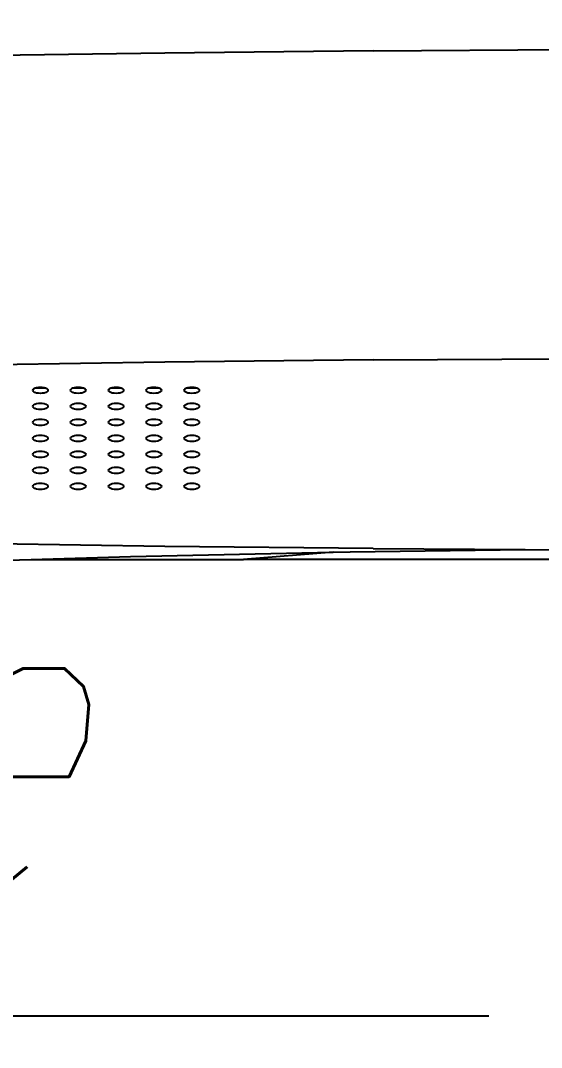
# Model space of a CAD drawing. Extents: x 41.9 to 126, y -21.3 to 38.1.
# Drawn here: x 52.362 to 52.637, y 18.269 to 18.811 of the extents above; entities that cross this region are included whole.
import ezdxf
from ezdxf.enums import TextEntityAlignment as Align

# ---------------------------------------------------------------- set-up
doc = ezdxf.new("R2010")
doc.units = 0
doc.layers.get('0').update_dxf_attribs({"linetype": 'CONTINUOUS'})
for name, color, linetype in [('AIO_ARQUITETURA', 8, 'CONTINUOUS'), ('IND_LEGENDA_DESC_LIN', 1, 'CONTINUOUS'), ('IND_LEGENDA_DESC_TXT', 7, 'CONTINUOUS')]:
    doc.layers.add(name, color=color, linetype=linetype)
doc.styles.add('romans', font='romans.shx')

# ---------------------------------------------------------------- blocks, each defined once
blk = doc.blocks.new('Planta Baixa - R00')
at = {"layer": 'AIO_ARQUITETURA'}
for p, q in [((1.59724, 7.09591), (1.56973, 7.09562)), ((1.59724, 7.09591), (1.62475, 7.09609)), ((1.56973, 7.09562), (1.54223, 7.09521)), ((1.59724, 7.05513), (1.56973, 7.05483)), ((1.59724, 7.05513), (1.62475, 7.0553)), ((1.56973, 7.05483), (1.54223, 7.05442)), ((1.55227, 7.05113), (1.55231, 7.05124)), ((1.55231, 7.05103), (1.55227, 7.05113)), ((1.55231, 7.05124), (1.55241, 7.05135)), ((1.55241, 7.05092), (1.55231, 7.05103)), ((1.55241, 7.05135), (1.55258, 7.05144)), ((1.55258, 7.05144), (1.55277, 7.0515)), ((1.55258, 7.05144), (1.55396, 7.05144)), ((1.55277, 7.0515), (1.55301, 7.05154)), ((1.55301, 7.05154), (1.55327, 7.05156)), ((1.55327, 7.05156), (1.55353, 7.05154)), ((1.55353, 7.05154), (1.55377, 7.0515)), ((1.55377, 7.0515), (1.55396, 7.05144)), ((1.55396, 7.05144), (1.55414, 7.05135)), ((1.55414, 7.05135), (1.55424, 7.05124)), ((1.55424, 7.05103), (1.55414, 7.05092)), ((1.55424, 7.05124), (1.55427, 7.05113)), ((1.55427, 7.05113), (1.55424, 7.05103)), ((1.55727, 7.05113), (1.55731, 7.05124)), ((1.55731, 7.05103), (1.55727, 7.05113)), ((1.55731, 7.05124), (1.55741, 7.05135)), ((1.55741, 7.05092), (1.55731, 7.05103)), ((1.55741, 7.05135), (1.55758, 7.05144)), ((1.55758, 7.05144), (1.55777, 7.0515)), ((1.55758, 7.05144), (1.55896, 7.05144)), ((1.55777, 7.0515), (1.55801, 7.05154)), ((1.55801, 7.05154), (1.55827, 7.05156)), ((1.55827, 7.05156), (1.55853, 7.05154)), ((1.55853, 7.05154), (1.55877, 7.0515)), ((1.55877, 7.0515), (1.55896, 7.05144)), ((1.55896, 7.05144), (1.55914, 7.05135)), ((1.55914, 7.05135), (1.55924, 7.05124)), ((1.55924, 7.05103), (1.55914, 7.05092)), ((1.55924, 7.05124), (1.55927, 7.05113)), ((1.55927, 7.05113), (1.55924, 7.05103)), ((1.56227, 7.05113), (1.56231, 7.05124)), ((1.56231, 7.05103), (1.56227, 7.05113)), ((1.56231, 7.05124), (1.56241, 7.05135)), ((1.56241, 7.05092), (1.56231, 7.05103)), ((1.56241, 7.05135), (1.56258, 7.05144)), ((1.56258, 7.05144), (1.56277, 7.0515)), ((1.56258, 7.05144), (1.56396, 7.05144)), ((1.56277, 7.0515), (1.56301, 7.05154)), ((1.56301, 7.05154), (1.56327, 7.05156)), ((1.56327, 7.05156), (1.56353, 7.05154)), ((1.56353, 7.05154), (1.56377, 7.0515)), ((1.56377, 7.0515), (1.56396, 7.05144)), ((1.56396, 7.05144), (1.56414, 7.05135)), ((1.56414, 7.05135), (1.56424, 7.05124)), ((1.56424, 7.05103), (1.56414, 7.05092)), ((1.56424, 7.05124), (1.56427, 7.05113)), ((1.56427, 7.05113), (1.56424, 7.05103)), ((1.56727, 7.05113), (1.56731, 7.05124)), ((1.56731, 7.05103), (1.56727, 7.05113)), ((1.56731, 7.05124), (1.56741, 7.05135)), ((1.56741, 7.05092), (1.56731, 7.05103)), ((1.56741, 7.05135), (1.56757, 7.05144)), ((1.56757, 7.05144), (1.56777, 7.0515)), ((1.56757, 7.05144), (1.56896, 7.05144)), ((1.56777, 7.0515), (1.56801, 7.05154)), ((1.56801, 7.05154), (1.56827, 7.05156)), ((1.56827, 7.05156), (1.56853, 7.05154)), ((1.56853, 7.05154), (1.56877, 7.0515)), ((1.56877, 7.0515), (1.56896, 7.05144)), ((1.56896, 7.05144), (1.56914, 7.05135)), ((1.56914, 7.05135), (1.56924, 7.05124)), ((1.56924, 7.05103), (1.56914, 7.05092)), ((1.56924, 7.05124), (1.56927, 7.05113)), ((1.56927, 7.05113), (1.56924, 7.05103)), ((1.57227, 7.05113), (1.57231, 7.05124)), ((1.57231, 7.05103), (1.57227, 7.05113)), ((1.57231, 7.05124), (1.57241, 7.05135)), ((1.57241, 7.05092), (1.57231, 7.05103)), ((1.57241, 7.05135), (1.57258, 7.05144)), ((1.57258, 7.05144), (1.57277, 7.0515)), ((1.57258, 7.05144), (1.57396, 7.05144)), ((1.57277, 7.0515), (1.57301, 7.05154)), ((1.57301, 7.05154), (1.57327, 7.05156)), ((1.57327, 7.05156), (1.57353, 7.05154)), ((1.57353, 7.05154), (1.57377, 7.0515)), ((1.57377, 7.0515), (1.57396, 7.05144)), ((1.57396, 7.05144), (1.57414, 7.05135)), ((1.57414, 7.05135), (1.57424, 7.05124)), ((1.57424, 7.05103), (1.57414, 7.05092)), ((1.57424, 7.05124), (1.57427, 7.05113)), ((1.57427, 7.05113), (1.57424, 7.05103)), ((1.55256, 7.05084), (1.55241, 7.05092)), ((1.55277, 7.05077), (1.55256, 7.05084)), ((1.55301, 7.05073), (1.55277, 7.05077)), ((1.55327, 7.05071), (1.55301, 7.05073)), ((1.55353, 7.05073), (1.55327, 7.05071)), ((1.55377, 7.05077), (1.55353, 7.05073)), ((1.55398, 7.05084), (1.55377, 7.05077)), ((1.55414, 7.05092), (1.55398, 7.05084)), ((1.55756, 7.05084), (1.55741, 7.05092)), ((1.55777, 7.05077), (1.55756, 7.05084)), ((1.55801, 7.05073), (1.55777, 7.05077)), ((1.55827, 7.05071), (1.55801, 7.05073)), ((1.55853, 7.05073), (1.55827, 7.05071)), ((1.55877, 7.05077), (1.55853, 7.05073)), ((1.55898, 7.05084), (1.55877, 7.05077)), ((1.55914, 7.05092), (1.55898, 7.05084)), ((1.56256, 7.05084), (1.56241, 7.05092)), ((1.56277, 7.05077), (1.56256, 7.05084)), ((1.56301, 7.05073), (1.56277, 7.05077)), ((1.56327, 7.05071), (1.56301, 7.05073)), ((1.56353, 7.05073), (1.56327, 7.05071)), ((1.56377, 7.05077), (1.56353, 7.05073)), ((1.56398, 7.05084), (1.56377, 7.05077)), ((1.56414, 7.05092), (1.56398, 7.05084)), ((1.56756, 7.05084), (1.56741, 7.05092)), ((1.56777, 7.05077), (1.56756, 7.05084)), ((1.56801, 7.05073), (1.56777, 7.05077)), ((1.56827, 7.05071), (1.56801, 7.05073)), ((1.56853, 7.05073), (1.56827, 7.05071)), ((1.56877, 7.05077), (1.56853, 7.05073)), ((1.56898, 7.05084), (1.56877, 7.05077)), ((1.56914, 7.05092), (1.56898, 7.05084)), ((1.57256, 7.05084), (1.57241, 7.05092)), ((1.57277, 7.05077), (1.57256, 7.05084)), ((1.57301, 7.05073), (1.57277, 7.05077)), ((1.57327, 7.05071), (1.57301, 7.05073)), ((1.57353, 7.05073), (1.57327, 7.05071)), ((1.57377, 7.05077), (1.57353, 7.05073)), ((1.57398, 7.05084), (1.57377, 7.05077)), ((1.57414, 7.05092), (1.57398, 7.05084)), ((1.55227, 7.04902), (1.55231, 7.04913)), ((1.55231, 7.04891), (1.55227, 7.04902)), ((1.55231, 7.04913), (1.55241, 7.04923)), ((1.55241, 7.04881), (1.55231, 7.04891)), ((1.55241, 7.04923), (1.55256, 7.04932)), ((1.55256, 7.04872), (1.55241, 7.04881)), ((1.55256, 7.04932), (1.55277, 7.04939)), ((1.55277, 7.04866), (1.55256, 7.04872)), ((1.55277, 7.04939), (1.55301, 7.04943)), ((1.55301, 7.04861), (1.55277, 7.04866)), ((1.55301, 7.04943), (1.55327, 7.04944)), ((1.55327, 7.0486), (1.55301, 7.04861)), ((1.55327, 7.04944), (1.55353, 7.04943)), ((1.55353, 7.04861), (1.55327, 7.0486)), ((1.55353, 7.04943), (1.55377, 7.04939)), ((1.55377, 7.04866), (1.55353, 7.04861)), ((1.55377, 7.04939), (1.55398, 7.04932)), ((1.55398, 7.04872), (1.55377, 7.04866)), ((1.55398, 7.04932), (1.55414, 7.04923)), ((1.55414, 7.04881), (1.55398, 7.04872)), ((1.55414, 7.04923), (1.55424, 7.04913)), ((1.55424, 7.04891), (1.55414, 7.04881)), ((1.55424, 7.04913), (1.55427, 7.04902)), ((1.55427, 7.04902), (1.55424, 7.04891)), ((1.55727, 7.04902), (1.55731, 7.04913)), ((1.55731, 7.04891), (1.55727, 7.04902)), ((1.55731, 7.04913), (1.55741, 7.04923)), ((1.55741, 7.04881), (1.55731, 7.04891)), ((1.55741, 7.04923), (1.55756, 7.04932)), ((1.55756, 7.04872), (1.55741, 7.04881)), ((1.55756, 7.04932), (1.55777, 7.04939)), ((1.55777, 7.04866), (1.55756, 7.04872)), ((1.55777, 7.04939), (1.55801, 7.04943)), ((1.55801, 7.04861), (1.55777, 7.04866)), ((1.55801, 7.04943), (1.55827, 7.04944)), ((1.55827, 7.0486), (1.55801, 7.04861)), ((1.55827, 7.04944), (1.55853, 7.04943)), ((1.55853, 7.04861), (1.55827, 7.0486)), ((1.55853, 7.04943), (1.55877, 7.04939)), ((1.55877, 7.04866), (1.55853, 7.04861)), ((1.55877, 7.04939), (1.55898, 7.04932)), ((1.55898, 7.04872), (1.55877, 7.04866)), ((1.55898, 7.04932), (1.55914, 7.04923)), ((1.55914, 7.04881), (1.55898, 7.04872)), ((1.55914, 7.04923), (1.55924, 7.04913)), ((1.55924, 7.04891), (1.55914, 7.04881)), ((1.55924, 7.04913), (1.55927, 7.04902)), ((1.55927, 7.04902), (1.55924, 7.04891)), ((1.56227, 7.04902), (1.56231, 7.04913)), ((1.56231, 7.04891), (1.56227, 7.04902)), ((1.56231, 7.04913), (1.56241, 7.04923)), ((1.56241, 7.04881), (1.56231, 7.04891)), ((1.56241, 7.04923), (1.56256, 7.04932)), ((1.56256, 7.04872), (1.56241, 7.04881)), ((1.56256, 7.04932), (1.56277, 7.04939)), ((1.56277, 7.04866), (1.56256, 7.04872)), ((1.56277, 7.04939), (1.56301, 7.04943)), ((1.56301, 7.04861), (1.56277, 7.04866)), ((1.56301, 7.04943), (1.56327, 7.04944)), ((1.56327, 7.0486), (1.56301, 7.04861)), ((1.56327, 7.04944), (1.56353, 7.04943)), ((1.56353, 7.04861), (1.56327, 7.0486)), ((1.56353, 7.04943), (1.56377, 7.04939)), ((1.56377, 7.04866), (1.56353, 7.04861)), ((1.56377, 7.04939), (1.56398, 7.04932)), ((1.56398, 7.04872), (1.56377, 7.04866)), ((1.56398, 7.04932), (1.56414, 7.04923)), ((1.56414, 7.04881), (1.56398, 7.04872)), ((1.56414, 7.04923), (1.56424, 7.04913)), ((1.56424, 7.04891), (1.56414, 7.04881)), ((1.56424, 7.04913), (1.56427, 7.04902)), ((1.56427, 7.04902), (1.56424, 7.04891)), ((1.56727, 7.04902), (1.56731, 7.04913)), ((1.56731, 7.04891), (1.56727, 7.04902)), ((1.56731, 7.04913), (1.56741, 7.04923)), ((1.56741, 7.04881), (1.56731, 7.04891)), ((1.56741, 7.04923), (1.56756, 7.04932)), ((1.56756, 7.04872), (1.56741, 7.04881)), ((1.56756, 7.04932), (1.56777, 7.04939)), ((1.56777, 7.04866), (1.56756, 7.04872)), ((1.56777, 7.04939), (1.56801, 7.04943)), ((1.56801, 7.04861), (1.56777, 7.04866)), ((1.56801, 7.04943), (1.56827, 7.04944)), ((1.56827, 7.0486), (1.56801, 7.04861)), ((1.56827, 7.04944), (1.56853, 7.04943)), ((1.56853, 7.04861), (1.56827, 7.0486)), ((1.56853, 7.04943), (1.56877, 7.04939)), ((1.56877, 7.04866), (1.56853, 7.04861)), ((1.56877, 7.04939), (1.56898, 7.04932)), ((1.56898, 7.04872), (1.56877, 7.04866)), ((1.56898, 7.04932), (1.56914, 7.04923)), ((1.56914, 7.04881), (1.56898, 7.04872)), ((1.56914, 7.04923), (1.56924, 7.04913)), ((1.56924, 7.04891), (1.56914, 7.04881)), ((1.56924, 7.04913), (1.56927, 7.04902)), ((1.56927, 7.04902), (1.56924, 7.04891)), ((1.57227, 7.04902), (1.57231, 7.04913)), ((1.57231, 7.04891), (1.57227, 7.04902)), ((1.57231, 7.04913), (1.57241, 7.04923)), ((1.57241, 7.04881), (1.57231, 7.04891)), ((1.57241, 7.04923), (1.57256, 7.04932)), ((1.57256, 7.04872), (1.57241, 7.04881)), ((1.57256, 7.04932), (1.57277, 7.04939)), ((1.57277, 7.04866), (1.57256, 7.04872)), ((1.57277, 7.04939), (1.57301, 7.04943)), ((1.57301, 7.04861), (1.57277, 7.04866)), ((1.57301, 7.04943), (1.57327, 7.04944)), ((1.57327, 7.0486), (1.57301, 7.04861)), ((1.57327, 7.04944), (1.57353, 7.04943)), ((1.57353, 7.04861), (1.57327, 7.0486)), ((1.57353, 7.04943), (1.57377, 7.04939)), ((1.57377, 7.04866), (1.57353, 7.04861)), ((1.57377, 7.04939), (1.57398, 7.04932)), ((1.57398, 7.04872), (1.57377, 7.04866)), ((1.57398, 7.04932), (1.57414, 7.04923)), ((1.57414, 7.04881), (1.57398, 7.04872)), ((1.57414, 7.04923), (1.57424, 7.04913)), ((1.57424, 7.04891), (1.57414, 7.04881)), ((1.57424, 7.04913), (1.57427, 7.04902)), ((1.57427, 7.04902), (1.57424, 7.04891)), ((1.55227, 7.04691), (1.55231, 7.04702)), ((1.55231, 7.04702), (1.55241, 7.04712)), ((1.55241, 7.04712), (1.55256, 7.04721)), ((1.55256, 7.04721), (1.55277, 7.04727)), ((1.55277, 7.04727), (1.55301, 7.04732)), ((1.55301, 7.04732), (1.55327, 7.04733)), ((1.55327, 7.04733), (1.55353, 7.04732)), ((1.55353, 7.04732), (1.55377, 7.04727)), ((1.55377, 7.04727), (1.55398, 7.04721)), ((1.55398, 7.04721), (1.55414, 7.04712)), ((1.55414, 7.04712), (1.55424, 7.04702)), ((1.55424, 7.04702), (1.55427, 7.04691)), ((1.55727, 7.04691), (1.55731, 7.04702)), ((1.55731, 7.04702), (1.55741, 7.04712)), ((1.55741, 7.04712), (1.55756, 7.04721)), ((1.55756, 7.04721), (1.55777, 7.04727)), ((1.55777, 7.04727), (1.55801, 7.04732)), ((1.55801, 7.04732), (1.55827, 7.04733)), ((1.55827, 7.04733), (1.55853, 7.04732)), ((1.55853, 7.04732), (1.55877, 7.04727)), ((1.55877, 7.04727), (1.55898, 7.04721)), ((1.55898, 7.04721), (1.55914, 7.04712)), ((1.55914, 7.04712), (1.55924, 7.04702)), ((1.55924, 7.04702), (1.55927, 7.04691)), ((1.56227, 7.04691), (1.56231, 7.04702)), ((1.56231, 7.04702), (1.56241, 7.04712)), ((1.56241, 7.04712), (1.56256, 7.04721)), ((1.56256, 7.04721), (1.56277, 7.04727)), ((1.56277, 7.04727), (1.56301, 7.04732)), ((1.56301, 7.04732), (1.56327, 7.04733)), ((1.56327, 7.04733), (1.56353, 7.04732)), ((1.56353, 7.04732), (1.56377, 7.04727)), ((1.56377, 7.04727), (1.56398, 7.04721)), ((1.56398, 7.04721), (1.56414, 7.04712)), ((1.56414, 7.04712), (1.56424, 7.04702)), ((1.56424, 7.04702), (1.56427, 7.04691)), ((1.56727, 7.04691), (1.56731, 7.04702)), ((1.56731, 7.04702), (1.56741, 7.04712)), ((1.56741, 7.04712), (1.56756, 7.04721)), ((1.56756, 7.04721), (1.56777, 7.04727)), ((1.56777, 7.04727), (1.56801, 7.04732)), ((1.56801, 7.04732), (1.56827, 7.04733)), ((1.56827, 7.04733), (1.56853, 7.04732)), ((1.56853, 7.04732), (1.56877, 7.04727)), ((1.56877, 7.04727), (1.56898, 7.04721)), ((1.56898, 7.04721), (1.56914, 7.04712)), ((1.56914, 7.04712), (1.56924, 7.04702)), ((1.56924, 7.04702), (1.56927, 7.04691)), ((1.57227, 7.04691), (1.57231, 7.04702)), ((1.57231, 7.04702), (1.57241, 7.04712)), ((1.57241, 7.04712), (1.57256, 7.04721)), ((1.57256, 7.04721), (1.57277, 7.04727)), ((1.57277, 7.04727), (1.57301, 7.04732)), ((1.57301, 7.04732), (1.57327, 7.04733)), ((1.57327, 7.04733), (1.57353, 7.04732)), ((1.57353, 7.04732), (1.57377, 7.04727)), ((1.57377, 7.04727), (1.57398, 7.04721)), ((1.57398, 7.04721), (1.57414, 7.04712)), ((1.57414, 7.04712), (1.57424, 7.04702)), ((1.57424, 7.04702), (1.57427, 7.04691)), ((1.55231, 7.0468), (1.55227, 7.04691)), ((1.55241, 7.0467), (1.55231, 7.0468)), ((1.55256, 7.04661), (1.55241, 7.0467)), ((1.55277, 7.04654), (1.55256, 7.04661)), ((1.55301, 7.0465), (1.55277, 7.04654)), ((1.55327, 7.04649), (1.55301, 7.0465)), ((1.55353, 7.0465), (1.55327, 7.04649)), ((1.55377, 7.04654), (1.55353, 7.0465)), ((1.55398, 7.04661), (1.55377, 7.04654)), ((1.55414, 7.0467), (1.55398, 7.04661)), ((1.55424, 7.0468), (1.55414, 7.0467)), ((1.55427, 7.04691), (1.55424, 7.0468)), ((1.55731, 7.0468), (1.55727, 7.04691)), ((1.55741, 7.0467), (1.55731, 7.0468)), ((1.55756, 7.04661), (1.55741, 7.0467)), ((1.55777, 7.04654), (1.55756, 7.04661)), ((1.55801, 7.0465), (1.55777, 7.04654)), ((1.55827, 7.04649), (1.55801, 7.0465)), ((1.55853, 7.0465), (1.55827, 7.04649)), ((1.55877, 7.04654), (1.55853, 7.0465)), ((1.55898, 7.04661), (1.55877, 7.04654)), ((1.55914, 7.0467), (1.55898, 7.04661)), ((1.55924, 7.0468), (1.55914, 7.0467)), ((1.55927, 7.04691), (1.55924, 7.0468)), ((1.56231, 7.0468), (1.56227, 7.04691)), ((1.56241, 7.0467), (1.56231, 7.0468)), ((1.56256, 7.04661), (1.56241, 7.0467)), ((1.56277, 7.04654), (1.56256, 7.04661)), ((1.56301, 7.0465), (1.56277, 7.04654)), ((1.56327, 7.04649), (1.56301, 7.0465)), ((1.56353, 7.0465), (1.56327, 7.04649)), ((1.56377, 7.04654), (1.56353, 7.0465)), ((1.56398, 7.04661), (1.56377, 7.04654)), ((1.56414, 7.0467), (1.56398, 7.04661)), ((1.56424, 7.0468), (1.56414, 7.0467)), ((1.56427, 7.04691), (1.56424, 7.0468)), ((1.56731, 7.0468), (1.56727, 7.04691)), ((1.56741, 7.0467), (1.56731, 7.0468)), ((1.56756, 7.04661), (1.56741, 7.0467)), ((1.56777, 7.04654), (1.56756, 7.04661)), ((1.56801, 7.0465), (1.56777, 7.04654)), ((1.56827, 7.04649), (1.56801, 7.0465)), ((1.56853, 7.0465), (1.56827, 7.04649)), ((1.56877, 7.04654), (1.56853, 7.0465)), ((1.56898, 7.04661), (1.56877, 7.04654)), ((1.56914, 7.0467), (1.56898, 7.04661)), ((1.56924, 7.0468), (1.56914, 7.0467)), ((1.56927, 7.04691), (1.56924, 7.0468)), ((1.57231, 7.0468), (1.57227, 7.04691)), ((1.57241, 7.0467), (1.57231, 7.0468)), ((1.57256, 7.04661), (1.57241, 7.0467)), ((1.57277, 7.04654), (1.57256, 7.04661)), ((1.57301, 7.0465), (1.57277, 7.04654)), ((1.57327, 7.04649), (1.57301, 7.0465)), ((1.57353, 7.0465), (1.57327, 7.04649)), ((1.57377, 7.04654), (1.57353, 7.0465)), ((1.57398, 7.04661), (1.57377, 7.04654)), ((1.57414, 7.0467), (1.57398, 7.04661)), ((1.57424, 7.0468), (1.57414, 7.0467)), ((1.57427, 7.04691), (1.57424, 7.0468)), ((1.55227, 7.0448), (1.55231, 7.0449)), ((1.55231, 7.04469), (1.55227, 7.0448)), ((1.55231, 7.0449), (1.55241, 7.04501)), ((1.55241, 7.04458), (1.55231, 7.04469)), ((1.55241, 7.04501), (1.55256, 7.04509)), ((1.55256, 7.0445), (1.55241, 7.04458)), ((1.55256, 7.04509), (1.55277, 7.04516)), ((1.55277, 7.04443), (1.55256, 7.0445)), ((1.55277, 7.04516), (1.55301, 7.0452)), ((1.55301, 7.04439), (1.55277, 7.04443)), ((1.55301, 7.0452), (1.55327, 7.04522)), ((1.55327, 7.04437), (1.55301, 7.04439)), ((1.55327, 7.04522), (1.55353, 7.0452)), ((1.55353, 7.04439), (1.55327, 7.04437)), ((1.55353, 7.0452), (1.55377, 7.04516)), ((1.55377, 7.04443), (1.55353, 7.04439)), ((1.55377, 7.04516), (1.55398, 7.04509)), ((1.55398, 7.0445), (1.55377, 7.04443)), ((1.55398, 7.04509), (1.55414, 7.04501)), ((1.55414, 7.04458), (1.55398, 7.0445)), ((1.55414, 7.04501), (1.55424, 7.0449)), ((1.55424, 7.04469), (1.55414, 7.04458)), ((1.55424, 7.0449), (1.55427, 7.0448)), ((1.55427, 7.0448), (1.55424, 7.04469)), ((1.55727, 7.0448), (1.55731, 7.0449)), ((1.55731, 7.04469), (1.55727, 7.0448)), ((1.55731, 7.0449), (1.55741, 7.04501)), ((1.55741, 7.04458), (1.55731, 7.04469)), ((1.55741, 7.04501), (1.55756, 7.04509)), ((1.55756, 7.0445), (1.55741, 7.04458)), ((1.55756, 7.04509), (1.55777, 7.04516)), ((1.55777, 7.04443), (1.55756, 7.0445)), ((1.55777, 7.04516), (1.55801, 7.0452)), ((1.55801, 7.04439), (1.55777, 7.04443)), ((1.55801, 7.0452), (1.55827, 7.04522)), ((1.55827, 7.04437), (1.55801, 7.04439)), ((1.55827, 7.04522), (1.55853, 7.0452)), ((1.55853, 7.04439), (1.55827, 7.04437)), ((1.55853, 7.0452), (1.55877, 7.04516)), ((1.55877, 7.04443), (1.55853, 7.04439)), ((1.55877, 7.04516), (1.55898, 7.04509)), ((1.55898, 7.0445), (1.55877, 7.04443)), ((1.55898, 7.04509), (1.55914, 7.04501)), ((1.55914, 7.04458), (1.55898, 7.0445)), ((1.55914, 7.04501), (1.55924, 7.0449)), ((1.55924, 7.04469), (1.55914, 7.04458)), ((1.55924, 7.0449), (1.55927, 7.0448)), ((1.55927, 7.0448), (1.55924, 7.04469)), ((1.56227, 7.0448), (1.56231, 7.0449)), ((1.56231, 7.04469), (1.56227, 7.0448)), ((1.56231, 7.0449), (1.56241, 7.04501)), ((1.56241, 7.04458), (1.56231, 7.04469)), ((1.56241, 7.04501), (1.56256, 7.04509)), ((1.56256, 7.0445), (1.56241, 7.04458)), ((1.56256, 7.04509), (1.56277, 7.04516)), ((1.56277, 7.04443), (1.56256, 7.0445)), ((1.56277, 7.04516), (1.56301, 7.0452)), ((1.56301, 7.04439), (1.56277, 7.04443)), ((1.56301, 7.0452), (1.56327, 7.04522)), ((1.56327, 7.04437), (1.56301, 7.04439)), ((1.56327, 7.04522), (1.56353, 7.0452)), ((1.56353, 7.04439), (1.56327, 7.04437)), ((1.56353, 7.0452), (1.56377, 7.04516)), ((1.56377, 7.04443), (1.56353, 7.04439)), ((1.56377, 7.04516), (1.56398, 7.04509)), ((1.56398, 7.0445), (1.56377, 7.04443)), ((1.56398, 7.04509), (1.56414, 7.04501)), ((1.56414, 7.04458), (1.56398, 7.0445)), ((1.56414, 7.04501), (1.56424, 7.0449)), ((1.56424, 7.04469), (1.56414, 7.04458)), ((1.56424, 7.0449), (1.56427, 7.0448)), ((1.56427, 7.0448), (1.56424, 7.04469)), ((1.56727, 7.0448), (1.56731, 7.0449)), ((1.56731, 7.04469), (1.56727, 7.0448)), ((1.56731, 7.0449), (1.56741, 7.04501)), ((1.56741, 7.04458), (1.56731, 7.04469)), ((1.56741, 7.04501), (1.56756, 7.04509)), ((1.56756, 7.0445), (1.56741, 7.04458)), ((1.56756, 7.04509), (1.56777, 7.04516)), ((1.56777, 7.04443), (1.56756, 7.0445)), ((1.56777, 7.04516), (1.56801, 7.0452)), ((1.56801, 7.04439), (1.56777, 7.04443)), ((1.56801, 7.0452), (1.56827, 7.04522)), ((1.56827, 7.04437), (1.56801, 7.04439)), ((1.56827, 7.04522), (1.56853, 7.0452)), ((1.56853, 7.04439), (1.56827, 7.04437)), ((1.56853, 7.0452), (1.56877, 7.04516)), ((1.56877, 7.04443), (1.56853, 7.04439)), ((1.56877, 7.04516), (1.56898, 7.04509)), ((1.56898, 7.0445), (1.56877, 7.04443)), ((1.56898, 7.04509), (1.56914, 7.04501)), ((1.56914, 7.04458), (1.56898, 7.0445)), ((1.56914, 7.04501), (1.56924, 7.0449)), ((1.56924, 7.04469), (1.56914, 7.04458)), ((1.56924, 7.0449), (1.56927, 7.0448)), ((1.56927, 7.0448), (1.56924, 7.04469)), ((1.57227, 7.0448), (1.57231, 7.0449)), ((1.57231, 7.04469), (1.57227, 7.0448)), ((1.57231, 7.0449), (1.57241, 7.04501)), ((1.57241, 7.04458), (1.57231, 7.04469)), ((1.57241, 7.04501), (1.57256, 7.04509)), ((1.57256, 7.0445), (1.57241, 7.04458)), ((1.57256, 7.04509), (1.57277, 7.04516)), ((1.57277, 7.04443), (1.57256, 7.0445)), ((1.57277, 7.04516), (1.57301, 7.0452)), ((1.57301, 7.04439), (1.57277, 7.04443)), ((1.57301, 7.0452), (1.57327, 7.04522)), ((1.57327, 7.04437), (1.57301, 7.04439)), ((1.57327, 7.04522), (1.57353, 7.0452)), ((1.57353, 7.04439), (1.57327, 7.04437)), ((1.57353, 7.0452), (1.57377, 7.04516)), ((1.57377, 7.04443), (1.57353, 7.04439)), ((1.57377, 7.04516), (1.57398, 7.04509)), ((1.57398, 7.0445), (1.57377, 7.04443)), ((1.57398, 7.04509), (1.57414, 7.04501)), ((1.57414, 7.04458), (1.57398, 7.0445)), ((1.57414, 7.04501), (1.57424, 7.0449)), ((1.57424, 7.04469), (1.57414, 7.04458)), ((1.57424, 7.0449), (1.57427, 7.0448)), ((1.57427, 7.0448), (1.57424, 7.04469)), ((1.55231, 7.04279), (1.55241, 7.04289)), ((1.55241, 7.04289), (1.55256, 7.04298)), ((1.55256, 7.04298), (1.55277, 7.04305)), ((1.55277, 7.04305), (1.55301, 7.04309)), ((1.55301, 7.04309), (1.55327, 7.0431)), ((1.55327, 7.0431), (1.55353, 7.04309)), ((1.55353, 7.04309), (1.55377, 7.04305)), ((1.55377, 7.04305), (1.55398, 7.04298)), ((1.55398, 7.04298), (1.55414, 7.04289)), ((1.55414, 7.04289), (1.55424, 7.04279)), ((1.55731, 7.04279), (1.55741, 7.04289)), ((1.55741, 7.04289), (1.55756, 7.04298)), ((1.55756, 7.04298), (1.55777, 7.04305)), ((1.55777, 7.04305), (1.55801, 7.04309)), ((1.55801, 7.04309), (1.55827, 7.0431)), ((1.55827, 7.0431), (1.55853, 7.04309)), ((1.55853, 7.04309), (1.55877, 7.04305)), ((1.55877, 7.04305), (1.55898, 7.04298)), ((1.55898, 7.04298), (1.55914, 7.04289)), ((1.55914, 7.04289), (1.55924, 7.04279)), ((1.56231, 7.04279), (1.56241, 7.04289)), ((1.56241, 7.04289), (1.56256, 7.04298)), ((1.56256, 7.04298), (1.56277, 7.04305)), ((1.56277, 7.04305), (1.56301, 7.04309)), ((1.56301, 7.04309), (1.56327, 7.0431)), ((1.56327, 7.0431), (1.56353, 7.04309)), ((1.56353, 7.04309), (1.56377, 7.04305)), ((1.56377, 7.04305), (1.56398, 7.04298)), ((1.56398, 7.04298), (1.56414, 7.04289)), ((1.56414, 7.04289), (1.56424, 7.04279)), ((1.56731, 7.04279), (1.56741, 7.04289)), ((1.56741, 7.04289), (1.56756, 7.04298)), ((1.56756, 7.04298), (1.56777, 7.04305)), ((1.56777, 7.04305), (1.56801, 7.04309)), ((1.56801, 7.04309), (1.56827, 7.0431)), ((1.56827, 7.0431), (1.56853, 7.04309)), ((1.56853, 7.04309), (1.56877, 7.04305)), ((1.56877, 7.04305), (1.56898, 7.04298)), ((1.56898, 7.04298), (1.56914, 7.04289)), ((1.56914, 7.04289), (1.56924, 7.04279)), ((1.57231, 7.04279), (1.57241, 7.04289)), ((1.57241, 7.04289), (1.57256, 7.04298)), ((1.57256, 7.04298), (1.57277, 7.04305)), ((1.57277, 7.04305), (1.57301, 7.04309)), ((1.57301, 7.04309), (1.57327, 7.0431)), ((1.57327, 7.0431), (1.57353, 7.04309)), ((1.57353, 7.04309), (1.57377, 7.04305)), ((1.57377, 7.04305), (1.57398, 7.04298)), ((1.57398, 7.04298), (1.57414, 7.04289)), ((1.57414, 7.04289), (1.57424, 7.04279)), ((1.55227, 7.04268), (1.55231, 7.04279)), ((1.55231, 7.04257), (1.55227, 7.04268)), ((1.55241, 7.04247), (1.55231, 7.04257)), ((1.55256, 7.04238), (1.55241, 7.04247)), ((1.55277, 7.04232), (1.55256, 7.04238)), ((1.55301, 7.04227), (1.55277, 7.04232)), ((1.55327, 7.04226), (1.55301, 7.04227)), ((1.55353, 7.04227), (1.55327, 7.04226)), ((1.55377, 7.04232), (1.55353, 7.04227)), ((1.55398, 7.04238), (1.55377, 7.04232)), ((1.55414, 7.04247), (1.55398, 7.04238)), ((1.55424, 7.04257), (1.55414, 7.04247)), ((1.55424, 7.04279), (1.55427, 7.04268)), ((1.55427, 7.04268), (1.55424, 7.04257)), ((1.55727, 7.04268), (1.55731, 7.04279)), ((1.55731, 7.04257), (1.55727, 7.04268)), ((1.55741, 7.04247), (1.55731, 7.04257)), ((1.55756, 7.04238), (1.55741, 7.04247)), ((1.55777, 7.04232), (1.55756, 7.04238)), ((1.55801, 7.04227), (1.55777, 7.04232)), ((1.55827, 7.04226), (1.55801, 7.04227)), ((1.55853, 7.04227), (1.55827, 7.04226)), ((1.55877, 7.04232), (1.55853, 7.04227)), ((1.55898, 7.04238), (1.55877, 7.04232)), ((1.55914, 7.04247), (1.55898, 7.04238)), ((1.55924, 7.04257), (1.55914, 7.04247)), ((1.55924, 7.04279), (1.55927, 7.04268)), ((1.55927, 7.04268), (1.55924, 7.04257)), ((1.56227, 7.04268), (1.56231, 7.04279)), ((1.56231, 7.04257), (1.56227, 7.04268)), ((1.56241, 7.04247), (1.56231, 7.04257)), ((1.56256, 7.04238), (1.56241, 7.04247)), ((1.56277, 7.04232), (1.56256, 7.04238)), ((1.56301, 7.04227), (1.56277, 7.04232)), ((1.56327, 7.04226), (1.56301, 7.04227)), ((1.56353, 7.04227), (1.56327, 7.04226)), ((1.56377, 7.04232), (1.56353, 7.04227)), ((1.56398, 7.04238), (1.56377, 7.04232)), ((1.56414, 7.04247), (1.56398, 7.04238)), ((1.56424, 7.04257), (1.56414, 7.04247)), ((1.56424, 7.04279), (1.56427, 7.04268)), ((1.56427, 7.04268), (1.56424, 7.04257)), ((1.56727, 7.04268), (1.56731, 7.04279)), ((1.56731, 7.04257), (1.56727, 7.04268)), ((1.56741, 7.04247), (1.56731, 7.04257)), ((1.56756, 7.04238), (1.56741, 7.04247)), ((1.56777, 7.04232), (1.56756, 7.04238)), ((1.56801, 7.04227), (1.56777, 7.04232)), ((1.56827, 7.04226), (1.56801, 7.04227)), ((1.56853, 7.04227), (1.56827, 7.04226)), ((1.56877, 7.04232), (1.56853, 7.04227)), ((1.56898, 7.04238), (1.56877, 7.04232)), ((1.56914, 7.04247), (1.56898, 7.04238)), ((1.56924, 7.04257), (1.56914, 7.04247)), ((1.56924, 7.04279), (1.56927, 7.04268)), ((1.56927, 7.04268), (1.56924, 7.04257)), ((1.57227, 7.04268), (1.57231, 7.04279)), ((1.57231, 7.04257), (1.57227, 7.04268)), ((1.57241, 7.04247), (1.57231, 7.04257)), ((1.57256, 7.04238), (1.57241, 7.04247)), ((1.57277, 7.04232), (1.57256, 7.04238)), ((1.57301, 7.04227), (1.57277, 7.04232)), ((1.57327, 7.04226), (1.57301, 7.04227)), ((1.57353, 7.04227), (1.57327, 7.04226)), ((1.57377, 7.04232), (1.57353, 7.04227)), ((1.57398, 7.04238), (1.57377, 7.04232)), ((1.57414, 7.04247), (1.57398, 7.04238)), ((1.57424, 7.04257), (1.57414, 7.04247)), ((1.57424, 7.04279), (1.57427, 7.04268)), ((1.57427, 7.04268), (1.57424, 7.04257)), ((1.55227, 7.04057), (1.55231, 7.04068)), ((1.55231, 7.04046), (1.55227, 7.04057)), ((1.55231, 7.04068), (1.55241, 7.04078)), ((1.55241, 7.04036), (1.55231, 7.04046)), ((1.55241, 7.04078), (1.55256, 7.04087)), ((1.55256, 7.04027), (1.55241, 7.04036)), ((1.55256, 7.04087), (1.55277, 7.04093)), ((1.55277, 7.0402), (1.55256, 7.04027)), ((1.55277, 7.04093), (1.55301, 7.04098)), ((1.55301, 7.04016), (1.55277, 7.0402)), ((1.55301, 7.04098), (1.55327, 7.04099)), ((1.55327, 7.04015), (1.55301, 7.04016)), ((1.55327, 7.04099), (1.55353, 7.04098)), ((1.55353, 7.04016), (1.55327, 7.04015)), ((1.55353, 7.04098), (1.55377, 7.04093)), ((1.55377, 7.0402), (1.55353, 7.04016)), ((1.55377, 7.04093), (1.55398, 7.04087)), ((1.55398, 7.04027), (1.55377, 7.0402)), ((1.55398, 7.04087), (1.55414, 7.04078)), ((1.55414, 7.04036), (1.55398, 7.04027)), ((1.55414, 7.04078), (1.55424, 7.04068)), ((1.55424, 7.04046), (1.55414, 7.04036)), ((1.55424, 7.04068), (1.55427, 7.04057)), ((1.55427, 7.04057), (1.55424, 7.04046)), ((1.55727, 7.04057), (1.55731, 7.04068)), ((1.55731, 7.04046), (1.55727, 7.04057)), ((1.55731, 7.04068), (1.55741, 7.04078)), ((1.55741, 7.04036), (1.55731, 7.04046)), ((1.55741, 7.04078), (1.55756, 7.04087)), ((1.55756, 7.04027), (1.55741, 7.04036)), ((1.55756, 7.04087), (1.55777, 7.04093)), ((1.55777, 7.0402), (1.55756, 7.04027)), ((1.55777, 7.04093), (1.55801, 7.04098)), ((1.55801, 7.04016), (1.55777, 7.0402)), ((1.55801, 7.04098), (1.55827, 7.04099)), ((1.55827, 7.04015), (1.55801, 7.04016)), ((1.55827, 7.04099), (1.55853, 7.04098)), ((1.55853, 7.04016), (1.55827, 7.04015)), ((1.55853, 7.04098), (1.55877, 7.04093)), ((1.55877, 7.0402), (1.55853, 7.04016)), ((1.55877, 7.04093), (1.55898, 7.04087)), ((1.55898, 7.04027), (1.55877, 7.0402)), ((1.55898, 7.04087), (1.55914, 7.04078)), ((1.55914, 7.04036), (1.55898, 7.04027)), ((1.55914, 7.04078), (1.55924, 7.04068)), ((1.55924, 7.04046), (1.55914, 7.04036)), ((1.55924, 7.04068), (1.55927, 7.04057)), ((1.55927, 7.04057), (1.55924, 7.04046)), ((1.56227, 7.04057), (1.56231, 7.04068)), ((1.56231, 7.04046), (1.56227, 7.04057)), ((1.56231, 7.04068), (1.56241, 7.04078)), ((1.56241, 7.04036), (1.56231, 7.04046)), ((1.56241, 7.04078), (1.56256, 7.04087)), ((1.56256, 7.04027), (1.56241, 7.04036)), ((1.56256, 7.04087), (1.56277, 7.04093)), ((1.56277, 7.0402), (1.56256, 7.04027)), ((1.56277, 7.04093), (1.56301, 7.04098)), ((1.56301, 7.04016), (1.56277, 7.0402)), ((1.56301, 7.04098), (1.56327, 7.04099)), ((1.56327, 7.04015), (1.56301, 7.04016)), ((1.56327, 7.04099), (1.56353, 7.04098)), ((1.56353, 7.04016), (1.56327, 7.04015)), ((1.56353, 7.04098), (1.56377, 7.04093)), ((1.56377, 7.0402), (1.56353, 7.04016)), ((1.56377, 7.04093), (1.56398, 7.04087)), ((1.56398, 7.04027), (1.56377, 7.0402)), ((1.56398, 7.04087), (1.56414, 7.04078)), ((1.56414, 7.04036), (1.56398, 7.04027)), ((1.56414, 7.04078), (1.56424, 7.04068)), ((1.56424, 7.04046), (1.56414, 7.04036)), ((1.56424, 7.04068), (1.56427, 7.04057)), ((1.56427, 7.04057), (1.56424, 7.04046)), ((1.56727, 7.04057), (1.56731, 7.04068)), ((1.56731, 7.04046), (1.56727, 7.04057)), ((1.56731, 7.04068), (1.56741, 7.04078)), ((1.56741, 7.04036), (1.56731, 7.04046)), ((1.56741, 7.04078), (1.56756, 7.04087)), ((1.56756, 7.04027), (1.56741, 7.04036)), ((1.56756, 7.04087), (1.56777, 7.04093)), ((1.56777, 7.0402), (1.56756, 7.04027)), ((1.56777, 7.04093), (1.56801, 7.04098)), ((1.56801, 7.04016), (1.56777, 7.0402)), ((1.56801, 7.04098), (1.56827, 7.04099)), ((1.56827, 7.04015), (1.56801, 7.04016)), ((1.56827, 7.04099), (1.56853, 7.04098)), ((1.56853, 7.04016), (1.56827, 7.04015)), ((1.56853, 7.04098), (1.56877, 7.04093)), ((1.56877, 7.0402), (1.56853, 7.04016)), ((1.56877, 7.04093), (1.56898, 7.04087)), ((1.56898, 7.04027), (1.56877, 7.0402)), ((1.56898, 7.04087), (1.56914, 7.04078)), ((1.56914, 7.04036), (1.56898, 7.04027)), ((1.56914, 7.04078), (1.56924, 7.04068)), ((1.56924, 7.04046), (1.56914, 7.04036)), ((1.56924, 7.04068), (1.56927, 7.04057)), ((1.56927, 7.04057), (1.56924, 7.04046)), ((1.57227, 7.04057), (1.57231, 7.04068)), ((1.57231, 7.04046), (1.57227, 7.04057)), ((1.57231, 7.04068), (1.57241, 7.04078)), ((1.57241, 7.04036), (1.57231, 7.04046)), ((1.57241, 7.04078), (1.57256, 7.04087)), ((1.57256, 7.04027), (1.57241, 7.04036)), ((1.57256, 7.04087), (1.57277, 7.04093)), ((1.57277, 7.0402), (1.57256, 7.04027)), ((1.57277, 7.04093), (1.57301, 7.04098)), ((1.57301, 7.04016), (1.57277, 7.0402)), ((1.57301, 7.04098), (1.57327, 7.04099)), ((1.57327, 7.04015), (1.57301, 7.04016)), ((1.57327, 7.04099), (1.57353, 7.04098)), ((1.57353, 7.04016), (1.57327, 7.04015)), ((1.57353, 7.04098), (1.57377, 7.04093)), ((1.57377, 7.0402), (1.57353, 7.04016)), ((1.57377, 7.04093), (1.57398, 7.04087)), ((1.57398, 7.04027), (1.57377, 7.0402)), ((1.57398, 7.04087), (1.57414, 7.04078)), ((1.57414, 7.04036), (1.57398, 7.04027)), ((1.57414, 7.04078), (1.57424, 7.04068)), ((1.57424, 7.04046), (1.57414, 7.04036)), ((1.57424, 7.04068), (1.57427, 7.04057)), ((1.57427, 7.04057), (1.57424, 7.04046)), ((1.55256, 7.03875), (1.55277, 7.03882)), ((1.55277, 7.03882), (1.55301, 7.03886)), ((1.55301, 7.03886), (1.55327, 7.03888)), ((1.55327, 7.03888), (1.55353, 7.03886)), ((1.55353, 7.03886), (1.55377, 7.03882)), ((1.55377, 7.03882), (1.55398, 7.03875)), ((1.55756, 7.03875), (1.55777, 7.03882)), ((1.55777, 7.03882), (1.55801, 7.03886)), ((1.55801, 7.03886), (1.55827, 7.03888)), ((1.55827, 7.03888), (1.55853, 7.03886)), ((1.55853, 7.03886), (1.55877, 7.03882)), ((1.55877, 7.03882), (1.55898, 7.03875)), ((1.56256, 7.03875), (1.56277, 7.03882)), ((1.56277, 7.03882), (1.56301, 7.03886)), ((1.56301, 7.03886), (1.56327, 7.03888)), ((1.56327, 7.03888), (1.56353, 7.03886)), ((1.56353, 7.03886), (1.56377, 7.03882)), ((1.56377, 7.03882), (1.56398, 7.03875)), ((1.56756, 7.03875), (1.56777, 7.03882)), ((1.56777, 7.03882), (1.56801, 7.03886)), ((1.56801, 7.03886), (1.56827, 7.03888)), ((1.56827, 7.03888), (1.56853, 7.03886)), ((1.56853, 7.03886), (1.56877, 7.03882)), ((1.56877, 7.03882), (1.56898, 7.03875)), ((1.57256, 7.03875), (1.57277, 7.03882)), ((1.57277, 7.03882), (1.57301, 7.03886)), ((1.57301, 7.03886), (1.57327, 7.03888)), ((1.57327, 7.03888), (1.57353, 7.03886)), ((1.57353, 7.03886), (1.57377, 7.03882)), ((1.57377, 7.03882), (1.57398, 7.03875)), ((1.55227, 7.03846), (1.55231, 7.03857)), ((1.55231, 7.03835), (1.55227, 7.03846)), ((1.55231, 7.03857), (1.55241, 7.03867)), ((1.55241, 7.03824), (1.55231, 7.03835)), ((1.55241, 7.03867), (1.55256, 7.03875)), ((1.55256, 7.03816), (1.55241, 7.03824)), ((1.55277, 7.03809), (1.55256, 7.03816)), ((1.55301, 7.03805), (1.55277, 7.03809)), ((1.55327, 7.03803), (1.55301, 7.03805)), ((1.55353, 7.03805), (1.55327, 7.03803)), ((1.55377, 7.03809), (1.55353, 7.03805)), ((1.55398, 7.03816), (1.55377, 7.03809)), ((1.55398, 7.03875), (1.55414, 7.03867)), ((1.55414, 7.03824), (1.55398, 7.03816)), ((1.55414, 7.03867), (1.55424, 7.03857)), ((1.55424, 7.03835), (1.55414, 7.03824)), ((1.55424, 7.03857), (1.55427, 7.03846)), ((1.55427, 7.03846), (1.55424, 7.03835)), ((1.55727, 7.03846), (1.55731, 7.03857)), ((1.55731, 7.03835), (1.55727, 7.03846)), ((1.55731, 7.03857), (1.55741, 7.03867)), ((1.55741, 7.03824), (1.55731, 7.03835)), ((1.55741, 7.03867), (1.55756, 7.03875)), ((1.55756, 7.03816), (1.55741, 7.03824)), ((1.55777, 7.03809), (1.55756, 7.03816)), ((1.55801, 7.03805), (1.55777, 7.03809)), ((1.55827, 7.03803), (1.55801, 7.03805)), ((1.55853, 7.03805), (1.55827, 7.03803)), ((1.55877, 7.03809), (1.55853, 7.03805)), ((1.55898, 7.03816), (1.55877, 7.03809)), ((1.55898, 7.03875), (1.55914, 7.03867)), ((1.55914, 7.03824), (1.55898, 7.03816)), ((1.55914, 7.03867), (1.55924, 7.03857)), ((1.55924, 7.03835), (1.55914, 7.03824)), ((1.55924, 7.03857), (1.55927, 7.03846)), ((1.55927, 7.03846), (1.55924, 7.03835)), ((1.56227, 7.03846), (1.56231, 7.03857)), ((1.56231, 7.03835), (1.56227, 7.03846)), ((1.56231, 7.03857), (1.56241, 7.03867)), ((1.56241, 7.03824), (1.56231, 7.03835)), ((1.56241, 7.03867), (1.56256, 7.03875)), ((1.56256, 7.03816), (1.56241, 7.03824)), ((1.56277, 7.03809), (1.56256, 7.03816)), ((1.56301, 7.03805), (1.56277, 7.03809)), ((1.56327, 7.03803), (1.56301, 7.03805)), ((1.56353, 7.03805), (1.56327, 7.03803)), ((1.56377, 7.03809), (1.56353, 7.03805)), ((1.56398, 7.03816), (1.56377, 7.03809)), ((1.56398, 7.03875), (1.56414, 7.03867)), ((1.56414, 7.03824), (1.56398, 7.03816)), ((1.56414, 7.03867), (1.56424, 7.03857)), ((1.56424, 7.03835), (1.56414, 7.03824)), ((1.56424, 7.03857), (1.56427, 7.03846)), ((1.56427, 7.03846), (1.56424, 7.03835)), ((1.56727, 7.03846), (1.56731, 7.03857)), ((1.56731, 7.03835), (1.56727, 7.03846)), ((1.56731, 7.03857), (1.56741, 7.03867)), ((1.56741, 7.03824), (1.56731, 7.03835)), ((1.56741, 7.03867), (1.56756, 7.03875)), ((1.56756, 7.03816), (1.56741, 7.03824)), ((1.56777, 7.03809), (1.56756, 7.03816)), ((1.56801, 7.03805), (1.56777, 7.03809)), ((1.56827, 7.03803), (1.56801, 7.03805)), ((1.56853, 7.03805), (1.56827, 7.03803)), ((1.56877, 7.03809), (1.56853, 7.03805)), ((1.56898, 7.03816), (1.56877, 7.03809)), ((1.56898, 7.03875), (1.56914, 7.03867)), ((1.56914, 7.03824), (1.56898, 7.03816)), ((1.56914, 7.03867), (1.56924, 7.03857)), ((1.56924, 7.03835), (1.56914, 7.03824)), ((1.56924, 7.03857), (1.56927, 7.03846)), ((1.56927, 7.03846), (1.56924, 7.03835)), ((1.57227, 7.03846), (1.57231, 7.03857)), ((1.57231, 7.03835), (1.57227, 7.03846)), ((1.57231, 7.03857), (1.57241, 7.03867)), ((1.57241, 7.03824), (1.57231, 7.03835)), ((1.57241, 7.03867), (1.57256, 7.03875)), ((1.57256, 7.03816), (1.57241, 7.03824)), ((1.57277, 7.03809), (1.57256, 7.03816)), ((1.57301, 7.03805), (1.57277, 7.03809)), ((1.57327, 7.03803), (1.57301, 7.03805)), ((1.57353, 7.03805), (1.57327, 7.03803)), ((1.57377, 7.03809), (1.57353, 7.03805)), ((1.57398, 7.03816), (1.57377, 7.03809)), ((1.57398, 7.03875), (1.57414, 7.03867)), ((1.57414, 7.03824), (1.57398, 7.03816)), ((1.57414, 7.03867), (1.57424, 7.03857)), ((1.57424, 7.03835), (1.57414, 7.03824)), ((1.57424, 7.03857), (1.57427, 7.03846)), ((1.57427, 7.03846), (1.57424, 7.03835)), ((1.56973, 7.03053), (1.54223, 7.03094)), ((1.56517, 7.0292), (1.59196, 7.02977)), ((1.59724, 7.03024), (1.56973, 7.03053)), ((1.59196, 7.02977), (1.58012, 7.02881)), ((1.59196, 7.02977), (1.59418, 7.02981)), ((1.59418, 7.02981), (1.61731, 7.03011)), ((1.59724, 7.03024), (1.61731, 7.03011)), ((1.61731, 7.03011), (1.62475, 7.03006)), ((1.53619, 7.02833), (1.55206, 7.02881)), ((1.55206, 7.02881), (1.56517, 7.0292)), ((1.55206, 7.02881), (1.58012, 7.02881)), ((1.72442, 7.02881), (1.58012, 7.02881))]:
    blk.add_line(p, q, dxfattribs=at)

msp = doc.modelspace()

# ---------------------------------------------------------------- linework, layer by layer
at = {"layer": 'IND_LEGENDA_DESC_LIN'}
msp.add_lwpolyline([(48.46485, 20.61792), (48.32579, 20.86455), (48.38637, 20.58797), (48.32579, 20.86455), (49.30994, 18.28557), (52.60942, 18.28557)], dxfattribs=at)

# ---------------------------------------------------------------- block references
at = {"color": 10, "xscale": 4, "yscale": 4, "zscale": 4}
msp.add_blockref('Planta Baixa - R00', (46.15938, -9.58879), dxfattribs=at)

# ---------------------------------------------------------------- texts
at = {"layer": 'IND_LEGENDA_DESC_TXT', "style": 'romans', "oblique": 25, "width": 0.85}
msp.add_text('Registro de Gaveta base', height=0.2, dxfattribs=at).set_placement((50.95327, 18.33557), align=Align.CENTER)

doc.saveas('drawing.dxf')
